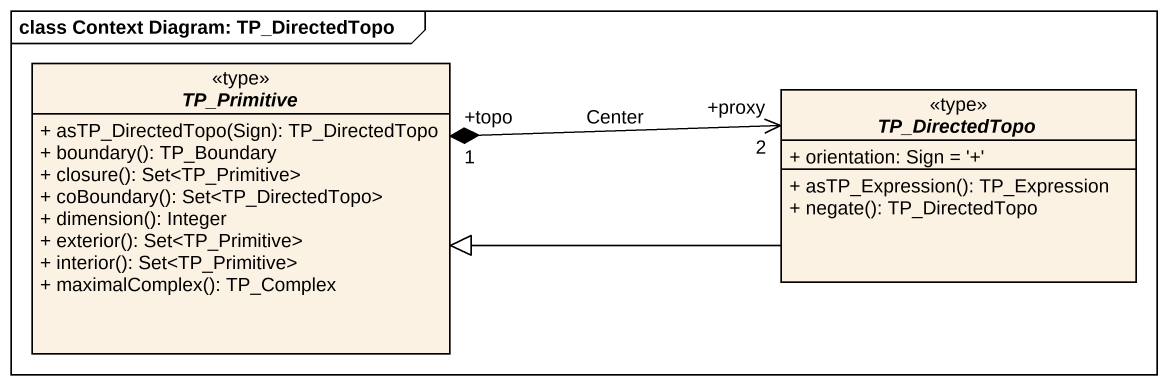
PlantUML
@startuml
mainframe class Context Diagram: TP_DirectedTopo
hide circle
hide empty members
skinparam classAttributeIconSize 0
abstract class TP_Primitive <<type>> {
  + asTP_DirectedTopo(Sign): TP_DirectedTopo
  + boundary(): TP_Boundary
  + closure(): Set<TP_Primitive>
  + coBoundary(): Set<TP_DirectedTopo>
  + dimension(): Integer
  + exterior(): Set<TP_Primitive>
  + interior(): Set<TP_Primitive>
  + maximalComplex(): TP_Complex
}
abstract class TP_DirectedTopo <<type>> {
  + orientation: Sign = '+'
  + asTP_Expression(): TP_Expression
  + negate(): TP_DirectedTopo
}
TP_Primitive "+topo\n1" *-right-> "+proxy\n2" TP_DirectedTopo : Center
TP_DirectedTopo -left-|> TP_Primitive
@enduml
